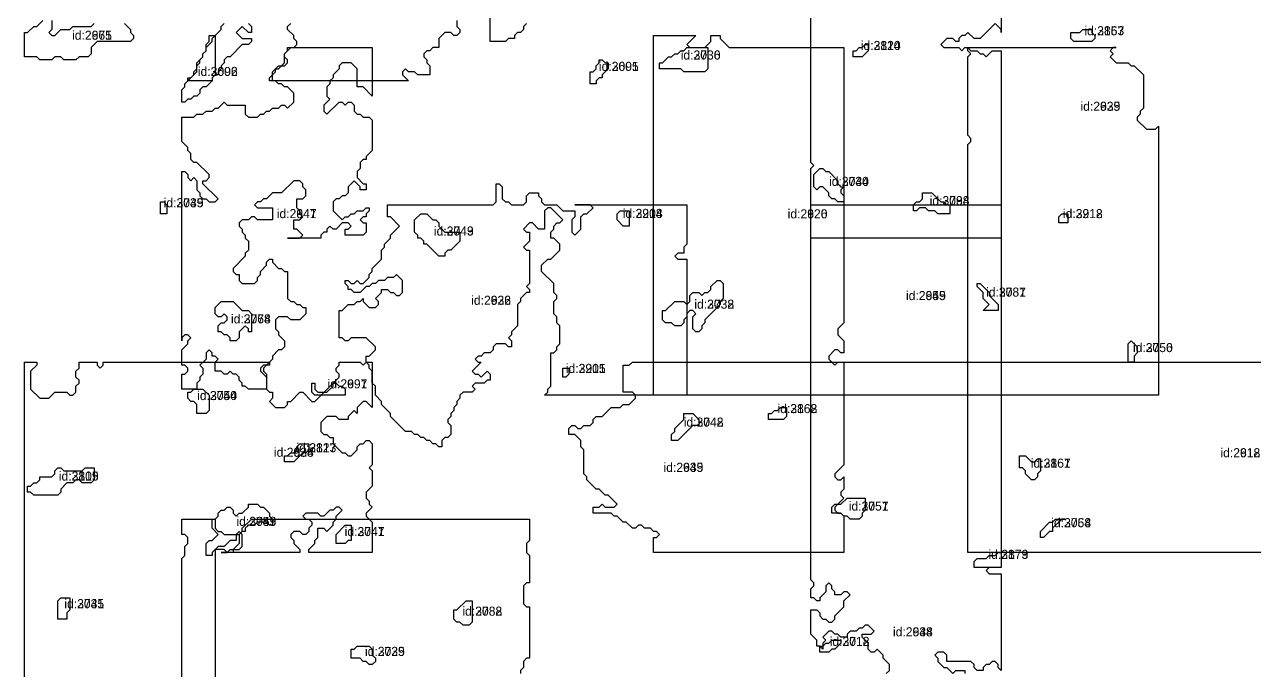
# Model space of a CAD drawing. Header units: metres. Extents: x 0 to 810, y 0 to 745.
# Drawn here: x 0 to 406.7, y 221 to 434.6 of the extents above; entities that cross this region are included whole.
import ezdxf

# ---------------------------------------------------------------- set-up
doc = ezdxf.new("R2010")
doc.units = ezdxf.units.M
doc.layers.add('forest', color=7, linetype='Continuous')
doc.layers.add('forestfragmentation', color=7, linetype='Continuous')

msp = doc.modelspace()

# ---------------------------------------------------------------- linework, layer by layer
at = {"layer": 'forest', "color": 183}
for points in [[(323, 531), (323, 432), (323, 433), (321, 435), (316, 430), (314, 430), (312, 432), (311, 431), (310, 431), (309, 430), (309, 429), (308, 429), (307, 430), (305, 430), (303, 428), (304, 427), (309, 427), (310, 426), (311, 427), (312, 427), (313, 426), (315, 426), (316, 425), (317, 425), (318, 424), (320, 426), (323, 426), (323, 364), (260, 364)], [(323, 531), (323, 432), (323, 433), (321, 435), (316, 430), (314, 430), (312, 432), (311, 431), (310, 431), (309, 430), (309, 429), (308, 429), (307, 430), (305, 430), (303, 428), (304, 427), (309, 427), (310, 426), (311, 427), (312, 427), (313, 426), (315, 426), (316, 425), (317, 425), (318, 424), (320, 426), (323, 426), (323, 364), (260, 364)], [(260, 364), (260, 387), (261, 388), (260, 389), (260, 510)], [(260, 364), (260, 387), (261, 388), (260, 389), (260, 510)], [(0, 208), (0, 323), (4, 323), (4, 322), (2, 320), (2, 314), (5, 311), (8, 311), (10, 313), (14, 313), (15, 312), (16, 312), (17, 313), (17, 315), (18, 316), (18, 317), (17, 318), (17, 320), (18, 321), (18, 323), (24, 323), (24, 322), (25, 321), (26, 322), (26, 323), (81, 323), (81, 322), (80, 322), (79, 321), (79, 320), (80, 319), (80, 314), (81, 313), (82, 313), (82, 311), (81, 310), (83, 308), (86, 308), (87, 309), (87, 310), (88, 310), (91, 313), (92, 313), (95, 310), (96, 310), (104, 318), (104, 319), (103, 320), (103, 321), (104, 322), (104, 323), (111, 323), (112, 322), (113, 323), (115, 323), (115, 308), (113, 310), (112, 310), (110, 308), (110, 306), (109, 307), (107, 305), (107, 304), (104, 304), (103, 305), (100, 305), (98, 303), (98, 300), (99, 299), (100, 299), (101, 298), (102, 298), (102, 296), (105, 293), (106, 293), (107, 292), (108, 292), (110, 294), (110, 295), (111, 296), (112, 296), (113, 297), (114, 297), (115, 296), (115, 289), (114, 288), (115, 287), (115, 282), (113, 280), (113, 278), (114, 277), (114, 276), (115, 275), (113, 273), (113, 272), (115, 270), (115, 260), (94, 260), (94, 261), (96, 263), (96, 264), (97, 265), (97, 268), (99, 268), (100, 267), (102, 269), (102, 270), (103, 271), (103, 272), (105, 274), (104, 275), (103, 275), (102, 274), (101, 274), (99, 272), (98, 272), (97, 273), (93, 273), (92, 272), (93, 271), (94, 271), (95, 270), (95, 269), (94, 268), (94, 267), (93, 266), (92, 266), (91, 267), (89, 267), (88, 266), (88, 265), (89, 264), (89, 263), (91, 261), (91, 260), (65, 260), (67, 260), (68, 261), (71, 261), (72, 262), (72, 266), (71, 267), (70, 266), (70, 264), (68, 264), (66, 262), (64, 262), (63, 261), (63, 208)], [(0, 208), (0, 323), (4, 323), (4, 322), (2, 320), (2, 314), (5, 311), (8, 311), (10, 313), (14, 313), (15, 312), (16, 312), (17, 313), (17, 315), (18, 316), (18, 317), (17, 318), (17, 320), (18, 321), (18, 323), (24, 323), (24, 322), (25, 321), (26, 322), (26, 323), (81, 323), (81, 322), (80, 322), (79, 321), (79, 320), (80, 319), (80, 314), (81, 313), (82, 313), (82, 311), (81, 310), (83, 308), (86, 308), (87, 309), (87, 310), (88, 310), (91, 313), (92, 313), (95, 310), (96, 310), (104, 318), (104, 319), (103, 320), (103, 321), (104, 322), (104, 323), (111, 323), (112, 322), (113, 323), (115, 323), (115, 308), (113, 310), (112, 310), (110, 308), (110, 306), (109, 307), (107, 305), (107, 304), (104, 304), (103, 305), (100, 305), (98, 303), (98, 300), (99, 299), (100, 299), (101, 298), (102, 298), (102, 296), (105, 293), (106, 293), (107, 292), (108, 292), (110, 294), (110, 295), (111, 296), (112, 296), (113, 297), (114, 297), (115, 296), (115, 289), (114, 288), (115, 287), (115, 282), (113, 280), (113, 278), (114, 277), (114, 276), (115, 275), (113, 273), (113, 272), (115, 270), (115, 260), (94, 260), (94, 261), (96, 263), (96, 264), (97, 265), (97, 268), (99, 268), (100, 267), (102, 269), (102, 270), (103, 271), (103, 272), (105, 274), (104, 275), (103, 275), (102, 274), (101, 274), (99, 272), (98, 272), (97, 273), (93, 273), (92, 272), (93, 271), (94, 271), (95, 270), (95, 269), (94, 268), (94, 267), (93, 266), (92, 266), (91, 267), (89, 267), (88, 266), (88, 265), (89, 264), (89, 263), (91, 261), (91, 260), (65, 260), (67, 260), (68, 261), (71, 261), (72, 262), (72, 266), (71, 267), (70, 266), (70, 264), (68, 264), (66, 262), (64, 262), (63, 261), (63, 208)]]:
    msp.add_lwpolyline(points, dxfattribs=at)
at = {"layer": 'forest', "color": 101}
for points in [[(5, 423), (4, 424), (0, 424), (0, 432), (1, 432), (3, 434), (4, 434), (6, 436)], [(5, 423), (4, 424), (0, 424), (0, 432), (1, 432), (3, 434), (4, 434), (6, 436)], [(9, 436), (9, 433), (8, 432), (9, 431), (10, 431), (12, 433), (15, 433), (16, 434), (22, 434), (23, 435)], [(9, 436), (9, 433), (8, 432), (9, 431), (10, 431), (12, 433), (15, 433), (16, 434), (22, 434), (23, 435)], [(33, 435), (35, 433), (35, 432), (36, 431), (36, 430), (35, 429), (24, 429), (22, 427), (22, 425), (21, 424), (18, 424), (17, 423), (13, 423), (12, 424), (10, 424), (9, 423), (5, 423)], [(33, 435), (35, 433), (35, 432), (36, 431), (36, 430), (35, 429), (24, 429), (22, 427), (22, 425), (21, 424), (18, 424), (17, 423), (13, 423), (12, 424), (10, 424), (9, 423), (5, 423)]]:
    msp.add_lwpolyline(points, dxfattribs=at)
at = {"layer": 'forest', "color": 158}
for points in [[(143, 436), (143, 434), (144, 433), (144, 432), (143, 431), (142, 431), (141, 432), (139, 432), (137, 430), (137, 427), (135, 427), (134, 426), (133, 426), (132, 425), (132, 424), (133, 423), (133, 422), (134, 421), (134, 418), (130, 418), (129, 419), (127, 419), (126, 420), (125, 419), (125, 418), (127, 416), (81, 416), (81, 417), (82, 418), (82, 419), (83, 420), (84, 420), (85, 421), (86, 421), (87, 422), (87, 423), (86, 424), (86, 425), (88, 427), (89, 427), (90, 428), (90, 429), (89, 430), (89, 431), (87, 433), (87, 434), (88, 435)], [(143, 436), (143, 434), (144, 433), (144, 432), (143, 431), (142, 431), (141, 432), (139, 432), (137, 430), (137, 427), (135, 427), (134, 426), (133, 426), (132, 425), (132, 424), (133, 423), (133, 422), (134, 421), (134, 418), (130, 418), (129, 419), (127, 419), (126, 420), (125, 419), (125, 418), (127, 416), (81, 416), (81, 417), (82, 418), (82, 419), (83, 420), (84, 420), (85, 421), (86, 421), (87, 422), (87, 423), (86, 424), (86, 425), (88, 427), (89, 427), (90, 428), (90, 429), (89, 430), (89, 431), (87, 433), (87, 434), (88, 435)], [(166, 435), (165, 434), (165, 433), (164, 432), (163, 432), (162, 431), (162, 430), (160, 430), (159, 429), (154, 429), (154, 437)], [(166, 435), (165, 434), (165, 433), (164, 432), (163, 432), (162, 431), (162, 430), (160, 430), (159, 429), (154, 429), (154, 437)], [(54, 416), (57, 419), (57, 421), (58, 422), (58, 423), (59, 424), (59, 425), (60, 426), (60, 427), (62, 429), (62, 430), (65, 433), (65, 434), (66, 435)], [(74, 435), (75, 434), (75, 432), (74, 432), (72, 434), (70, 432), (72, 430), (75, 430), (75, 429), (74, 428), (72, 428), (68, 424), (67, 424), (66, 423), (66, 422), (65, 421), (65, 420), (64, 419), (64, 418), (63, 418), (62, 417), (62, 416), (54, 416)], [(54, 416), (57, 419), (57, 421), (58, 422), (58, 423), (59, 424), (59, 425), (60, 426), (60, 427), (62, 429), (62, 430), (65, 433), (65, 434), (66, 435)], [(74, 435), (75, 434), (75, 432), (74, 432), (72, 434), (70, 432), (72, 430), (75, 430), (75, 429), (74, 428), (72, 428), (68, 424), (67, 424), (66, 423), (66, 422), (65, 421), (65, 420), (64, 419), (64, 418), (63, 418), (62, 417), (62, 416), (54, 416)]]:
    msp.add_lwpolyline(points, dxfattribs=at)
at = {"layer": 'forest', "color": 84}
for points in [[(52, 409), (52, 413), (53, 414), (53, 415), (54, 416), (54, 417), (55, 417), (56, 418), (56, 419), (57, 420), (57, 422), (59, 424), (59, 425), (60, 426), (60, 428), (61, 429), (61, 431), (63, 431), (63, 418), (62, 417), (62, 416), (60, 414), (59, 414), (58, 413), (58, 412), (57, 411), (56, 411), (55, 410), (54, 410), (53, 409), (52, 409)], [(52, 409), (52, 413), (53, 414), (53, 415), (54, 416), (54, 417), (55, 417), (56, 418), (56, 419), (57, 420), (57, 422), (59, 424), (59, 425), (60, 426), (60, 428), (61, 429), (61, 431), (63, 431), (63, 418), (62, 417), (62, 416), (60, 414), (59, 414), (58, 413), (58, 412), (57, 411), (56, 411), (55, 410), (54, 410), (53, 409), (52, 409)], [(96, 312), (95, 313), (95, 316), (96, 316), (96, 314), (97, 313), (100, 313), (102, 315), (102, 316), (103, 316), (104, 315), (105, 315), (106, 314), (106, 312), (96, 312)], [(96, 312), (95, 313), (95, 316), (96, 316), (96, 314), (97, 313), (100, 313), (102, 315), (102, 316), (103, 316), (104, 315), (105, 315), (106, 314), (106, 312), (96, 312)]]:
    msp.add_lwpolyline(points, dxfattribs=at)
at = {"layer": 'forest', "color": 160}
msp.add_lwpolyline([(208, 312), (208, 431), (222, 431), (219, 428), (220, 427), (225, 427), (227, 429), (227, 431), (230, 431), (230, 430), (233, 427), (271, 427), (271, 381), (270, 380), (270, 379), (271, 378), (271, 336), (269, 334), (269, 332), (271, 330), (271, 326), (270, 326), (269, 327), (268, 327), (266, 325), (266, 324), (268, 322), (269, 323), (271, 323), (271, 312), (208, 312)], dxfattribs=at)
msp.add_lwpolyline([(208, 312), (208, 431), (222, 431), (219, 428), (220, 427), (225, 427), (227, 429), (227, 431), (230, 431), (230, 430), (233, 427), (271, 427), (271, 381), (270, 380), (270, 379), (271, 378), (271, 336), (269, 334), (269, 332), (271, 330), (271, 326), (270, 326), (269, 327), (268, 327), (266, 325), (266, 324), (268, 322), (269, 323), (271, 323), (271, 312), (208, 312)], dxfattribs=at)
at = {"layer": 'forest', "color": 175}
msp.add_lwpolyline([(52, 314), (52, 319), (53, 319), (54, 320), (54, 321), (53, 322), (52, 322), (52, 327), (54, 329), (54, 330), (55, 331), (54, 332), (53, 332), (52, 331), (52, 330), (52, 386), (53, 386), (54, 385), (54, 384), (55, 383), (56, 384), (57, 383), (57, 380), (58, 379), (58, 378), (59, 377), (60, 377), (61, 376), (63, 376), (64, 377), (59, 382), (59, 383), (60, 383), (61, 384), (61, 385), (57, 389), (56, 389), (55, 390), (55, 392), (54, 393), (54, 394), (52, 396), (52, 404), (56, 404), (57, 405), (59, 405), (60, 406), (62, 406), (63, 407), (64, 407), (66, 409), (67, 408), (73, 408), (73, 405), (74, 404), (77, 404), (78, 405), (79, 405), (80, 406), (81, 406), (82, 407), (84, 407), (85, 408), (86, 408), (87, 407), (89, 409), (89, 412), (87, 414), (86, 414), (85, 415), (84, 415), (83, 416), (82, 416), (82, 418), (83, 419), (83, 420), (84, 421), (85, 421), (86, 422), (86, 425), (87, 426), (87, 427), (115, 427), (115, 411), (112, 414), (110, 414), (110, 420), (108, 422), (105, 422), (104, 421), (104, 420), (102, 418), (102, 417), (101, 416), (101, 415), (100, 414), (100, 411), (101, 410), (99, 408), (99, 406), (100, 405), (104, 409), (105, 409), (106, 408), (107, 409), (108, 409), (109, 408), (109, 406), (110, 405), (111, 405), (112, 404), (114, 404), (115, 403), (115, 393), (113, 391), (113, 390), (112, 390), (111, 389), (111, 387), (110, 386), (110, 384), (112, 382), (113, 382), (113, 380), (111, 380), (111, 381), (109, 383), (107, 381), (107, 379), (106, 378), (105, 378), (104, 377), (103, 377), (102, 376), (102, 373), (105, 370), (106, 371), (107, 371), (108, 372), (109, 372), (110, 373), (112, 373), (113, 374), (114, 374), (114, 373), (113, 372), (113, 371), (112, 371), (111, 370), (112, 369), (113, 369), (113, 366), (112, 365), (106, 365), (106, 367), (107, 367), (108, 368), (107, 369), (105, 369), (103, 367), (102, 367), (101, 368), (100, 367), (100, 366), (99, 366), (98, 365), (98, 364), (87, 364), (91, 364), (92, 365), (90, 367), (89, 367), (89, 370), (91, 370), (92, 371), (91, 372), (91, 373), (90, 374), (90, 377), (92, 377), (93, 378), (93, 380), (92, 381), (92, 382), (91, 383), (89, 383), (85, 379), (82, 379), (80, 377), (79, 377), (78, 376), (77, 376), (76, 375), (77, 374), (82, 374), (82, 370), (77, 370), (76, 371), (75, 371), (74, 370), (72, 370), (71, 369), (71, 368), (72, 367), (72, 366), (73, 365), (73, 364), (74, 363), (74, 360), (73, 359), (73, 358), (69, 354), (69, 353), (70, 352), (71, 352), (71, 350), (72, 349), (76, 349), (77, 350), (77, 351), (78, 352), (78, 353), (80, 355), (80, 356), (81, 357), (82, 357), (82, 356), (84, 354), (85, 354), (86, 353), (87, 353), (87, 344), (88, 343), (89, 343), (90, 342), (91, 342), (92, 341), (93, 341), (93, 339), (91, 337), (88, 337), (87, 338), (84, 338), (83, 337), (83, 334), (84, 333), (84, 332), (86, 330), (86, 328), (85, 327), (84, 327), (82, 325), (82, 324), (80, 322), (79, 322), (78, 321), (78, 320), (80, 318), (80, 314), (74, 314), (73, 315), (72, 315), (72, 316), (71, 317), (71, 318), (70, 319), (69, 319), (68, 320), (67, 319), (66, 319), (65, 320), (63, 320), (63, 323), (64, 324), (63, 325), (62, 325), (62, 326), (61, 327), (60, 326), (60, 324), (58, 322), (59, 321), (59, 319), (58, 318), (58, 317), (57, 316), (57, 314), (52, 314)], dxfattribs=at)
msp.add_lwpolyline([(52, 314), (52, 319), (53, 319), (54, 320), (54, 321), (53, 322), (52, 322), (52, 327), (54, 329), (54, 330), (55, 331), (54, 332), (53, 332), (52, 331), (52, 330), (52, 386), (53, 386), (54, 385), (54, 384), (55, 383), (56, 384), (57, 383), (57, 380), (58, 379), (58, 378), (59, 377), (60, 377), (61, 376), (63, 376), (64, 377), (59, 382), (59, 383), (60, 383), (61, 384), (61, 385), (57, 389), (56, 389), (55, 390), (55, 392), (54, 393), (54, 394), (52, 396), (52, 404), (56, 404), (57, 405), (59, 405), (60, 406), (62, 406), (63, 407), (64, 407), (66, 409), (67, 408), (73, 408), (73, 405), (74, 404), (77, 404), (78, 405), (79, 405), (80, 406), (81, 406), (82, 407), (84, 407), (85, 408), (86, 408), (87, 407), (89, 409), (89, 412), (87, 414), (86, 414), (85, 415), (84, 415), (83, 416), (82, 416), (82, 418), (83, 419), (83, 420), (84, 421), (85, 421), (86, 422), (86, 425), (87, 426), (87, 427), (115, 427), (115, 411), (112, 414), (110, 414), (110, 420), (108, 422), (105, 422), (104, 421), (104, 420), (102, 418), (102, 417), (101, 416), (101, 415), (100, 414), (100, 411), (101, 410), (99, 408), (99, 406), (100, 405), (104, 409), (105, 409), (106, 408), (107, 409), (108, 409), (109, 408), (109, 406), (110, 405), (111, 405), (112, 404), (114, 404), (115, 403), (115, 393), (113, 391), (113, 390), (112, 390), (111, 389), (111, 387), (110, 386), (110, 384), (112, 382), (113, 382), (113, 380), (111, 380), (111, 381), (109, 383), (107, 381), (107, 379), (106, 378), (105, 378), (104, 377), (103, 377), (102, 376), (102, 373), (105, 370), (106, 371), (107, 371), (108, 372), (109, 372), (110, 373), (112, 373), (113, 374), (114, 374), (114, 373), (113, 372), (113, 371), (112, 371), (111, 370), (112, 369), (113, 369), (113, 366), (112, 365), (106, 365), (106, 367), (107, 367), (108, 368), (107, 369), (105, 369), (103, 367), (102, 367), (101, 368), (100, 367), (100, 366), (99, 366), (98, 365), (98, 364), (87, 364), (91, 364), (92, 365), (90, 367), (89, 367), (89, 370), (91, 370), (92, 371), (91, 372), (91, 373), (90, 374), (90, 377), (92, 377), (93, 378), (93, 380), (92, 381), (92, 382), (91, 383), (89, 383), (85, 379), (82, 379), (80, 377), (79, 377), (78, 376), (77, 376), (76, 375), (77, 374), (82, 374), (82, 370), (77, 370), (76, 371), (75, 371), (74, 370), (72, 370), (71, 369), (71, 368), (72, 367), (72, 366), (73, 365), (73, 364), (74, 363), (74, 360), (73, 359), (73, 358), (69, 354), (69, 353), (70, 352), (71, 352), (71, 350), (72, 349), (76, 349), (77, 350), (77, 351), (78, 352), (78, 353), (80, 355), (80, 356), (81, 357), (82, 357), (82, 356), (84, 354), (85, 354), (86, 353), (87, 353), (87, 344), (88, 343), (89, 343), (90, 342), (91, 342), (92, 341), (93, 341), (93, 339), (91, 337), (88, 337), (87, 338), (84, 338), (83, 337), (83, 334), (84, 333), (84, 332), (86, 330), (86, 328), (85, 327), (84, 327), (82, 325), (82, 324), (80, 322), (79, 322), (78, 321), (78, 320), (80, 318), (80, 314), (74, 314), (73, 315), (72, 315), (72, 316), (71, 317), (71, 318), (70, 319), (69, 319), (68, 320), (67, 319), (66, 319), (65, 320), (63, 320), (63, 323), (64, 324), (63, 325), (62, 325), (62, 326), (61, 327), (60, 326), (60, 324), (58, 322), (59, 321), (59, 319), (58, 318), (58, 317), (57, 316), (57, 314), (52, 314)], dxfattribs=at)
at = {"layer": 'forest', "color": 182}
msp.add_lwpolyline([(312, 312), (312, 395), (313, 396), (313, 397), (312, 398), (312, 424), (313, 425), (312, 426), (312, 427), (361, 427), (360, 427), (359, 426), (360, 425), (359, 424), (361, 422), (365, 422), (366, 421), (367, 421), (370, 418), (370, 407), (369, 406), (369, 405), (368, 404), (368, 403), (371, 400), (374, 400), (375, 401), (375, 312), (312, 312)], dxfattribs=at)
msp.add_lwpolyline([(312, 312), (312, 395), (313, 396), (313, 397), (312, 398), (312, 424), (313, 425), (312, 426), (312, 427), (361, 427), (360, 427), (359, 426), (360, 425), (359, 424), (361, 422), (365, 422), (366, 421), (367, 421), (370, 418), (370, 407), (369, 406), (369, 405), (368, 404), (368, 403), (371, 400), (374, 400), (375, 401), (375, 312), (312, 312)], dxfattribs=at)
at = {"layer": 'forest', "color": 68}
msp.add_lwpolyline([(187, 415), (187, 419), (188, 419), (189, 420), (189, 421), (190, 422), (190, 423), (191, 423), (192, 422), (193, 422), (193, 420), (191, 418), (191, 417), (190, 417), (189, 416), (189, 415), (187, 415)], dxfattribs=at)
msp.add_lwpolyline([(187, 415), (187, 419), (188, 419), (189, 420), (189, 421), (190, 422), (190, 423), (191, 423), (192, 422), (193, 422), (193, 420), (191, 418), (191, 417), (190, 417), (189, 416), (189, 415), (187, 415)], dxfattribs=at)
at = {"layer": 'forest', "color": 135}
msp.add_lwpolyline([(137, 295), (136, 296), (135, 296), (134, 297), (133, 297), (132, 298), (131, 298), (130, 299), (129, 299), (128, 300), (126, 300), (121, 305), (121, 306), (118, 309), (118, 310), (116, 312), (116, 315), (115, 316), (115, 320), (114, 321), (114, 322), (113, 323), (113, 325), (114, 325), (116, 327), (116, 328), (113, 331), (108, 331), (107, 330), (106, 330), (105, 331), (104, 331), (104, 340), (105, 340), (107, 342), (109, 342), (110, 343), (111, 343), (112, 344), (112, 343), (114, 341), (116, 341), (117, 342), (117, 343), (116, 344), (118, 346), (118, 347), (120, 347), (121, 346), (122, 346), (123, 345), (124, 345), (125, 346), (125, 350), (123, 352), (122, 351), (120, 351), (119, 350), (117, 350), (116, 349), (115, 349), (114, 348), (113, 348), (111, 346), (109, 346), (108, 347), (107, 347), (107, 348), (106, 349), (106, 350), (107, 350), (108, 349), (109, 349), (110, 350), (111, 349), (112, 349), (114, 351), (114, 352), (115, 353), (115, 354), (118, 357), (118, 360), (119, 361), (119, 362), (121, 364), (121, 365), (124, 368), (121, 371), (120, 371), (120, 375), (155, 375), (156, 376), (156, 382), (157, 382), (158, 381), (158, 377), (159, 376), (160, 376), (161, 375), (165, 375), (166, 376), (166, 378), (167, 379), (170, 379), (170, 378), (171, 377), (171, 376), (172, 375), (176, 375), (178, 373), (182, 373), (182, 371), (181, 370), (181, 366), (182, 365), (184, 367), (184, 371), (185, 372), (186, 372), (188, 374), (187, 375), (182, 375), (219, 375), (219, 362), (218, 361), (218, 359), (216, 359), (215, 358), (216, 357), (219, 357), (219, 312), (172, 312), (173, 313), (173, 314), (174, 315), (174, 326), (175, 326), (176, 327), (176, 328), (177, 329), (177, 335), (176, 336), (176, 338), (175, 339), (175, 343), (176, 344), (176, 345), (175, 346), (175, 349), (171, 353), (171, 355), (173, 357), (174, 357), (177, 360), (177, 362), (175, 364), (174, 364), (174, 366), (175, 367), (175, 368), (176, 369), (177, 369), (178, 370), (174, 374), (173, 374), (172, 373), (172, 367), (170, 367), (168, 369), (167, 369), (165, 367), (166, 366), (167, 366), (167, 363), (165, 361), (166, 360), (167, 360), (167, 349), (166, 348), (167, 347), (167, 346), (166, 346), (164, 344), (164, 343), (163, 342), (163, 335), (161, 333), (161, 332), (160, 331), (161, 330), (161, 328), (160, 328), (159, 329), (156, 329), (155, 328), (155, 327), (154, 326), (152, 326), (151, 325), (150, 325), (149, 324), (150, 323), (151, 323), (148, 320), (149, 319), (150, 319), (151, 318), (153, 320), (154, 319), (154, 317), (153, 317), (152, 316), (149, 316), (148, 315), (149, 314), (148, 313), (145, 313), (144, 312), (144, 311), (143, 310), (143, 309), (142, 308), (142, 307), (141, 306), (141, 305), (140, 304), (140, 303), (141, 302), (141, 299), (140, 298), (139, 298), (138, 297), (138, 295), (137, 295)], dxfattribs=at)
msp.add_lwpolyline([(137, 295), (136, 296), (135, 296), (134, 297), (133, 297), (132, 298), (131, 298), (130, 299), (129, 299), (128, 300), (126, 300), (121, 305), (121, 306), (118, 309), (118, 310), (116, 312), (116, 315), (115, 316), (115, 320), (114, 321), (114, 322), (113, 323), (113, 325), (114, 325), (116, 327), (116, 328), (113, 331), (108, 331), (107, 330), (106, 330), (105, 331), (104, 331), (104, 340), (105, 340), (107, 342), (109, 342), (110, 343), (111, 343), (112, 344), (112, 343), (114, 341), (116, 341), (117, 342), (117, 343), (116, 344), (118, 346), (118, 347), (120, 347), (121, 346), (122, 346), (123, 345), (124, 345), (125, 346), (125, 350), (123, 352), (122, 351), (120, 351), (119, 350), (117, 350), (116, 349), (115, 349), (114, 348), (113, 348), (111, 346), (109, 346), (108, 347), (107, 347), (107, 348), (106, 349), (106, 350), (107, 350), (108, 349), (109, 349), (110, 350), (111, 349), (112, 349), (114, 351), (114, 352), (115, 353), (115, 354), (118, 357), (118, 360), (119, 361), (119, 362), (121, 364), (121, 365), (124, 368), (121, 371), (120, 371), (120, 375), (155, 375), (156, 376), (156, 382), (157, 382), (158, 381), (158, 377), (159, 376), (160, 376), (161, 375), (165, 375), (166, 376), (166, 378), (167, 379), (170, 379), (170, 378), (171, 377), (171, 376), (172, 375), (176, 375), (178, 373), (182, 373), (182, 371), (181, 370), (181, 366), (182, 365), (184, 367), (184, 371), (185, 372), (186, 372), (188, 374), (187, 375), (182, 375), (219, 375), (219, 362), (218, 361), (218, 359), (216, 359), (215, 358), (216, 357), (219, 357), (219, 312), (172, 312), (173, 313), (173, 314), (174, 315), (174, 326), (175, 326), (176, 327), (176, 328), (177, 329), (177, 335), (176, 336), (176, 338), (175, 339), (175, 343), (176, 344), (176, 345), (175, 346), (175, 349), (171, 353), (171, 355), (173, 357), (174, 357), (177, 360), (177, 362), (175, 364), (174, 364), (174, 366), (175, 367), (175, 368), (176, 369), (177, 369), (178, 370), (174, 374), (173, 374), (172, 373), (172, 367), (170, 367), (168, 369), (167, 369), (165, 367), (166, 366), (167, 366), (167, 363), (165, 361), (166, 360), (167, 360), (167, 349), (166, 348), (167, 347), (167, 346), (166, 346), (164, 344), (164, 343), (163, 342), (163, 335), (161, 333), (161, 332), (160, 331), (161, 330), (161, 328), (160, 328), (159, 329), (156, 329), (155, 328), (155, 327), (154, 326), (152, 326), (151, 325), (150, 325), (149, 324), (150, 323), (151, 323), (148, 320), (149, 319), (150, 319), (151, 318), (153, 320), (154, 319), (154, 317), (153, 317), (152, 316), (149, 316), (148, 315), (149, 314), (148, 313), (145, 313), (144, 312), (144, 311), (143, 310), (143, 309), (142, 308), (142, 307), (141, 306), (141, 305), (140, 304), (140, 303), (141, 302), (141, 299), (140, 298), (139, 298), (138, 297), (138, 295), (137, 295)], dxfattribs=at)
at = {"layer": 'forest', "color": 174}
msp.add_lwpolyline([(260, 312), (260, 375), (323, 375), (323, 312), (260, 312)], dxfattribs=at)
msp.add_lwpolyline([(260, 312), (260, 375), (323, 375), (323, 312), (260, 312)], dxfattribs=at)
at = {"layer": 'forest', "color": 125}
msp.add_lwpolyline([(208, 260), (208, 265), (209, 265), (210, 266), (209, 267), (208, 267), (207, 268), (205, 268), (204, 269), (203, 269), (202, 268), (201, 268), (199, 270), (198, 270), (196, 272), (195, 272), (194, 273), (188, 273), (188, 275), (190, 275), (191, 276), (192, 275), (195, 275), (196, 276), (193, 279), (192, 279), (190, 281), (189, 281), (186, 284), (186, 285), (185, 286), (185, 294), (184, 295), (184, 297), (182, 299), (180, 299), (180, 301), (181, 302), (182, 302), (183, 301), (184, 301), (185, 302), (187, 302), (188, 303), (188, 304), (189, 305), (191, 305), (194, 308), (197, 308), (198, 309), (200, 309), (202, 311), (202, 312), (201, 313), (198, 313), (198, 322), (200, 322), (201, 323), (271, 323), (271, 289), (268, 286), (268, 285), (269, 284), (270, 284), (271, 285), (271, 281), (270, 280), (270, 279), (271, 278), (268, 275), (268, 274), (269, 273), (270, 273), (271, 272), (271, 260), (208, 260)], dxfattribs=at)
msp.add_lwpolyline([(208, 260), (208, 265), (209, 265), (210, 266), (209, 267), (208, 267), (207, 268), (205, 268), (204, 269), (203, 269), (202, 268), (201, 268), (199, 270), (198, 270), (196, 272), (195, 272), (194, 273), (188, 273), (188, 275), (190, 275), (191, 276), (192, 275), (195, 275), (196, 276), (193, 279), (192, 279), (190, 281), (189, 281), (186, 284), (186, 285), (185, 286), (185, 294), (184, 295), (184, 297), (182, 299), (180, 299), (180, 301), (181, 302), (182, 302), (183, 301), (184, 301), (185, 302), (187, 302), (188, 303), (188, 304), (189, 305), (191, 305), (194, 308), (197, 308), (198, 309), (200, 309), (202, 311), (202, 312), (201, 313), (198, 313), (198, 322), (200, 322), (201, 323), (271, 323), (271, 289), (268, 286), (268, 285), (269, 284), (270, 284), (271, 285), (271, 281), (270, 280), (270, 279), (271, 278), (268, 275), (268, 274), (269, 273), (270, 273), (271, 272), (271, 260), (208, 260)], dxfattribs=at)
at = {"layer": 'forest', "color": 177}
msp.add_lwpolyline([(285, 220), (286, 221), (286, 223), (284, 225), (284, 226), (282, 228), (281, 227), (280, 227), (279, 228), (279, 230), (277, 232), (277, 233), (280, 233), (281, 234), (279, 236), (278, 236), (277, 235), (276, 235), (275, 234), (273, 234), (272, 233), (272, 232), (270, 232), (269, 233), (268, 233), (267, 234), (266, 234), (264, 232), (265, 231), (264, 230), (264, 228), (263, 229), (262, 229), (262, 231), (260, 233), (260, 241), (262, 241), (263, 240), (263, 239), (264, 238), (265, 238), (266, 237), (267, 237), (268, 238), (268, 239), (271, 242), (271, 244), (273, 246), (272, 247), (271, 247), (270, 246), (268, 246), (268, 247), (267, 248), (267, 249), (266, 250), (265, 249), (265, 247), (263, 245), (263, 244), (262, 244), (261, 245), (260, 245), (260, 248), (261, 249), (261, 250), (260, 251), (260, 323), (323, 323), (323, 255), (319, 255), (318, 254), (319, 253), (323, 253), (323, 221), (322, 222), (322, 223), (321, 224), (320, 224), (319, 223), (318, 223), (317, 222), (317, 221), (315, 221), (314, 222), (314, 223), (313, 224), (305, 224), (305, 226), (304, 227), (302, 227), (301, 226), (302, 225), (302, 224), (304, 222), (305, 222), (307, 220), (308, 221), (311, 221), (311, 220)], dxfattribs=at)
msp.add_lwpolyline([(285, 220), (286, 221), (286, 223), (284, 225), (284, 226), (282, 228), (281, 227), (280, 227), (279, 228), (279, 230), (277, 232), (277, 233), (280, 233), (281, 234), (279, 236), (278, 236), (277, 235), (276, 235), (275, 234), (273, 234), (272, 233), (272, 232), (270, 232), (269, 233), (268, 233), (267, 234), (266, 234), (264, 232), (265, 231), (264, 230), (264, 228), (263, 229), (262, 229), (262, 231), (260, 233), (260, 241), (262, 241), (263, 240), (263, 239), (264, 238), (265, 238), (266, 237), (267, 237), (268, 238), (268, 239), (271, 242), (271, 244), (273, 246), (272, 247), (271, 247), (270, 246), (268, 246), (268, 247), (267, 248), (267, 249), (266, 250), (265, 249), (265, 247), (263, 245), (263, 244), (262, 244), (261, 245), (260, 245), (260, 248), (261, 249), (261, 250), (260, 251), (260, 323), (323, 323), (323, 255), (319, 255), (318, 254), (319, 253), (323, 253), (323, 221), (322, 222), (322, 223), (321, 224), (320, 224), (319, 223), (318, 223), (317, 222), (317, 221), (315, 221), (314, 222), (314, 223), (313, 224), (305, 224), (305, 226), (304, 227), (302, 227), (301, 226), (302, 225), (302, 224), (304, 222), (305, 222), (307, 220), (308, 221), (311, 221), (311, 220)], dxfattribs=at)
at = {"layer": 'forest', "color": 189}
msp.add_lwpolyline([(312, 260), (312, 323), (479, 323), (479, 260), (312, 260)], dxfattribs=at)
msp.add_lwpolyline([(312, 260), (312, 323), (479, 323), (479, 260), (312, 260)], dxfattribs=at)
at = {"layer": 'forest', "color": 187}
msp.add_lwpolyline([(52, 208), (52, 258), (53, 259), (53, 262), (54, 263), (54, 265), (53, 266), (52, 266), (52, 271), (63, 271), (63, 268), (64, 267), (65, 267), (66, 266), (71, 266), (72, 267), (72, 268), (75, 271), (167, 271), (167, 264), (166, 263), (166, 260), (167, 259), (167, 250), (166, 250), (165, 249), (165, 243), (166, 242), (167, 242), (167, 225), (166, 225), (165, 224), (165, 222), (164, 221), (164, 220)], dxfattribs=at)
msp.add_lwpolyline([(52, 208), (52, 258), (53, 259), (53, 262), (54, 263), (54, 265), (53, 266), (52, 266), (52, 271), (63, 271), (63, 268), (64, 267), (65, 267), (66, 266), (71, 266), (72, 267), (72, 268), (75, 271), (167, 271), (167, 264), (166, 263), (166, 260), (167, 259), (167, 250), (166, 250), (165, 249), (165, 243), (166, 242), (167, 242), (167, 225), (166, 225), (165, 224), (165, 222), (164, 221), (164, 220)], dxfattribs=at)
at = {"layer": 'forest', "color": 64}
msp.add_lwpolyline([(263, 227), (263, 229), (264, 229), (265, 230), (266, 230), (267, 231), (270, 231), (270, 230), (268, 228), (267, 228), (266, 227), (263, 227)], dxfattribs=at)
msp.add_lwpolyline([(263, 227), (263, 229), (264, 229), (265, 230), (266, 230), (267, 231), (270, 231), (270, 230), (268, 228), (267, 228), (266, 227), (263, 227)], dxfattribs=at)
at = {"layer": 'forestfragmentation', "color": 55}
msp.add_lwpolyline([(347, 429), (346, 430), (346, 432), (349, 432), (350, 433), (353, 433), (353, 432), (354, 431), (354, 430), (353, 429), (347, 429)], dxfattribs=at)
msp.add_lwpolyline([(347, 429), (346, 430), (346, 432), (349, 432), (350, 433), (353, 433), (353, 432), (354, 431), (354, 430), (353, 429), (347, 429)], dxfattribs=at)
at = {"layer": 'forestfragmentation', "color": 51}
msp.add_lwpolyline([(274, 424), (274, 426), (275, 426), (276, 427), (277, 427), (278, 428), (279, 428), (279, 426), (277, 424), (274, 424)], dxfattribs=at)
msp.add_lwpolyline([(274, 424), (274, 426), (275, 426), (276, 427), (277, 427), (278, 428), (279, 428), (279, 426), (277, 424), (274, 424)], dxfattribs=at)
at = {"layer": 'forestfragmentation', "color": 64}
for points in [[(218, 419), (217, 420), (210, 420), (210, 422), (211, 422), (213, 424), (214, 424), (215, 425), (216, 425), (217, 426), (218, 426), (219, 427), (226, 427), (226, 420), (225, 419), (218, 419)], [(218, 419), (217, 420), (210, 420), (210, 422), (211, 422), (213, 424), (214, 424), (215, 425), (216, 425), (217, 426), (218, 426), (219, 427), (226, 427), (226, 420), (225, 419), (218, 419)], [(57, 306), (57, 309), (56, 310), (55, 310), (54, 311), (54, 313), (55, 313), (56, 314), (59, 314), (61, 312), (61, 307), (60, 306), (57, 306)], [(57, 306), (57, 309), (56, 310), (55, 310), (54, 311), (54, 313), (55, 313), (56, 314), (59, 314), (61, 312), (61, 307), (60, 306), (57, 306)]]:
    msp.add_lwpolyline(points, dxfattribs=at)
at = {"layer": 'forestfragmentation', "color": 72}
msp.add_lwpolyline([(269, 376), (268, 377), (267, 377), (266, 378), (266, 379), (264, 381), (263, 381), (262, 380), (261, 381), (261, 385), (263, 387), (264, 387), (265, 386), (266, 386), (269, 383), (269, 382), (270, 381), (271, 381), (271, 376), (269, 376)], dxfattribs=at)
msp.add_lwpolyline([(269, 376), (268, 377), (267, 377), (266, 378), (266, 379), (264, 381), (263, 381), (262, 380), (261, 381), (261, 385), (263, 387), (264, 387), (265, 386), (266, 386), (269, 383), (269, 382), (270, 381), (271, 381), (271, 376), (269, 376)], dxfattribs=at)
at = {"layer": 'forestfragmentation', "color": 76}
msp.add_lwpolyline([(302, 372), (301, 373), (299, 373), (298, 374), (296, 374), (295, 373), (294, 373), (294, 375), (295, 376), (296, 376), (297, 377), (297, 379), (300, 379), (303, 376), (304, 376), (305, 375), (306, 375), (306, 372), (302, 372)], dxfattribs=at)
msp.add_lwpolyline([(302, 372), (301, 373), (299, 373), (298, 374), (296, 374), (295, 373), (294, 373), (294, 375), (295, 376), (296, 376), (297, 377), (297, 379), (300, 379), (303, 376), (304, 376), (305, 375), (306, 375), (306, 372), (302, 372)], dxfattribs=at)
at = {"layer": 'forestfragmentation', "color": 57}
msp.add_lwpolyline([(45, 372), (45, 376), (46, 376), (47, 375), (47, 372), (45, 372)], dxfattribs=at)
msp.add_lwpolyline([(45, 372), (45, 376), (46, 376), (47, 375), (47, 372), (45, 372)], dxfattribs=at)
at = {"layer": 'forestfragmentation', "color": 87}
msp.add_lwpolyline([(137, 358), (133, 362), (132, 362), (132, 363), (131, 364), (130, 364), (130, 365), (129, 366), (129, 370), (131, 372), (133, 372), (135, 370), (136, 370), (137, 369), (137, 368), (139, 366), (144, 366), (144, 363), (141, 360), (140, 360), (139, 359), (139, 358), (137, 358)], dxfattribs=at)
msp.add_lwpolyline([(137, 358), (133, 362), (132, 362), (132, 363), (131, 364), (130, 364), (130, 365), (129, 366), (129, 370), (131, 372), (133, 372), (135, 370), (136, 370), (137, 369), (137, 368), (139, 366), (144, 366), (144, 363), (141, 360), (140, 360), (139, 359), (139, 358), (137, 358)], dxfattribs=at)
at = {"layer": 'forestfragmentation', "color": 46}
msp.add_lwpolyline([(198, 368), (196, 370), (196, 372), (197, 373), (200, 373), (200, 368), (198, 368)], dxfattribs=at)
msp.add_lwpolyline([(198, 368), (196, 370), (196, 372), (197, 373), (200, 373), (200, 368), (198, 368)], dxfattribs=at)
at = {"layer": 'forestfragmentation', "color": 42}
msp.add_lwpolyline([(342, 369), (342, 371), (343, 372), (345, 372), (345, 369), (342, 369)], dxfattribs=at)
msp.add_lwpolyline([(342, 369), (342, 371), (343, 372), (345, 372), (345, 369), (342, 369)], dxfattribs=at)
at = {"layer": 'forestfragmentation', "color": 106}
msp.add_lwpolyline([(222, 333), (221, 334), (221, 338), (222, 339), (221, 340), (220, 340), (219, 339), (219, 338), (218, 337), (218, 336), (217, 335), (215, 335), (214, 336), (212, 336), (211, 337), (211, 340), (212, 340), (215, 343), (218, 343), (219, 342), (220, 343), (220, 345), (221, 346), (223, 346), (224, 345), (225, 346), (226, 346), (227, 347), (227, 348), (229, 350), (230, 350), (231, 349), (231, 344), (230, 343), (230, 342), (225, 337), (225, 336), (224, 335), (224, 334), (223, 333), (222, 333)], dxfattribs=at)
msp.add_lwpolyline([(222, 333), (221, 334), (221, 338), (222, 339), (221, 340), (220, 340), (219, 339), (219, 338), (218, 337), (218, 336), (217, 335), (215, 335), (214, 336), (212, 336), (211, 337), (211, 340), (212, 340), (215, 343), (218, 343), (219, 342), (220, 343), (220, 345), (221, 346), (223, 346), (224, 345), (225, 346), (226, 346), (227, 347), (227, 348), (229, 350), (230, 350), (231, 349), (231, 344), (230, 343), (230, 342), (225, 337), (225, 336), (224, 335), (224, 334), (223, 333), (222, 333)], dxfattribs=at)
at = {"layer": 'forestfragmentation', "color": 54}
for points in [[(317, 340), (319, 342), (317, 344), (317, 346), (315, 348), (315, 349), (316, 349), (319, 346), (319, 345), (322, 342), (322, 340), (317, 340)], [(317, 340), (319, 342), (317, 344), (317, 346), (315, 348), (315, 349), (316, 349), (319, 346), (319, 345), (322, 342), (322, 340), (317, 340)], [(333, 284), (331, 286), (331, 287), (330, 288), (329, 288), (329, 292), (331, 292), (333, 290), (334, 290), (335, 291), (336, 291), (336, 287), (335, 286), (335, 285), (334, 284), (333, 284)], [(333, 284), (331, 286), (331, 287), (330, 288), (329, 288), (329, 292), (331, 292), (333, 290), (334, 290), (335, 291), (336, 291), (336, 287), (335, 286), (335, 285), (334, 284), (333, 284)]]:
    msp.add_lwpolyline(points, dxfattribs=at)
at = {"layer": 'forestfragmentation', "color": 109}
msp.add_lwpolyline([(68, 330), (68, 331), (67, 332), (66, 332), (65, 333), (64, 333), (64, 335), (65, 336), (66, 336), (67, 337), (67, 338), (66, 339), (65, 338), (64, 338), (63, 339), (63, 341), (65, 343), (69, 343), (72, 340), (74, 340), (75, 339), (75, 333), (74, 333), (74, 334), (73, 335), (71, 333), (71, 331), (70, 330), (68, 330)], dxfattribs=at)
msp.add_lwpolyline([(68, 330), (68, 331), (67, 332), (66, 332), (65, 333), (64, 333), (64, 335), (65, 336), (66, 336), (67, 337), (67, 338), (66, 339), (65, 338), (64, 338), (63, 339), (63, 341), (65, 343), (69, 343), (72, 340), (74, 340), (75, 339), (75, 333), (74, 333), (74, 334), (73, 335), (71, 333), (71, 331), (70, 330), (68, 330)], dxfattribs=at)
at = {"layer": 'forestfragmentation', "color": 56}
msp.add_lwpolyline([(365, 323), (365, 329), (366, 330), (368, 328), (368, 326), (367, 325), (367, 323), (365, 323)], dxfattribs=at)
msp.add_lwpolyline([(365, 323), (365, 329), (366, 330), (368, 328), (368, 326), (367, 325), (367, 323), (365, 323)], dxfattribs=at)
at = {"layer": 'forestfragmentation', "color": 48}
msp.add_lwpolyline([(178, 318), (178, 321), (180, 321), (180, 319), (179, 318), (178, 318)], dxfattribs=at)
msp.add_lwpolyline([(178, 318), (178, 321), (180, 321), (180, 319), (179, 318), (178, 318)], dxfattribs=at)
at = {"layer": 'forestfragmentation', "color": 120}
msp.add_lwpolyline([(214, 297), (214, 299), (215, 300), (215, 301), (218, 304), (218, 306), (221, 306), (223, 304), (223, 302), (221, 302), (216, 297), (214, 297)], dxfattribs=at)
msp.add_lwpolyline([(214, 297), (214, 299), (215, 300), (215, 301), (218, 304), (218, 306), (221, 306), (223, 304), (223, 302), (221, 302), (216, 297), (214, 297)], dxfattribs=at)
at = {"layer": 'forestfragmentation', "color": 66}
for points in [[(246, 304), (246, 306), (247, 306), (248, 307), (249, 307), (250, 308), (252, 308), (252, 305), (251, 304), (246, 304)], [(246, 304), (246, 306), (247, 306), (248, 307), (249, 307), (250, 308), (252, 308), (252, 305), (251, 304), (246, 304)], [(103, 263), (103, 266), (106, 269), (108, 269), (108, 264), (107, 264), (106, 263), (103, 263)], [(103, 263), (103, 266), (106, 269), (108, 269), (108, 264), (107, 264), (106, 263), (103, 263)]]:
    msp.add_lwpolyline(points, dxfattribs=at)
at = {"layer": 'forestfragmentation', "color": 88}
msp.add_lwpolyline([(86, 290), (86, 292), (87, 292), (88, 293), (89, 293), (90, 294), (90, 295), (91, 296), (94, 296), (94, 294), (93, 293), (92, 293), (89, 290), (86, 290)], dxfattribs=at)
msp.add_lwpolyline([(86, 290), (86, 292), (87, 292), (88, 293), (89, 293), (90, 294), (90, 295), (91, 296), (94, 296), (94, 294), (93, 293), (92, 293), (89, 290), (86, 290)], dxfattribs=at)
at = {"layer": 'forestfragmentation', "color": 92}
msp.add_lwpolyline([(3, 279), (2, 280), (1, 280), (1, 282), (2, 282), (3, 283), (4, 283), (5, 284), (5, 285), (9, 285), (10, 286), (10, 287), (11, 288), (12, 288), (13, 287), (19, 287), (20, 288), (23, 288), (23, 284), (22, 283), (19, 283), (18, 284), (17, 284), (16, 283), (14, 283), (12, 281), (12, 280), (11, 279), (3, 279)], dxfattribs=at)
msp.add_lwpolyline([(3, 279), (2, 280), (1, 280), (1, 282), (2, 282), (3, 283), (4, 283), (5, 284), (5, 285), (9, 285), (10, 286), (10, 287), (11, 288), (12, 288), (13, 287), (19, 287), (20, 288), (23, 288), (23, 284), (22, 283), (19, 283), (18, 284), (17, 284), (16, 283), (14, 283), (12, 281), (12, 280), (11, 279), (3, 279)], dxfattribs=at)
at = {"layer": 'forestfragmentation', "color": 119}
msp.add_lwpolyline([(273, 271), (272, 272), (271, 272), (270, 273), (267, 273), (267, 275), (268, 276), (270, 276), (272, 278), (278, 278), (278, 274), (277, 273), (277, 272), (276, 271), (273, 271)], dxfattribs=at)
msp.add_lwpolyline([(273, 271), (272, 272), (271, 272), (270, 273), (267, 273), (267, 275), (268, 276), (270, 276), (272, 278), (278, 278), (278, 274), (277, 273), (277, 272), (276, 271), (273, 271)], dxfattribs=at)
at = {"layer": 'forestfragmentation', "color": 67}
for points in [[(60, 259), (60, 263), (61, 264), (62, 264), (64, 266), (62, 268), (62, 271), (63, 271), (64, 272), (64, 273), (65, 274), (66, 274), (67, 275), (68, 275), (69, 274), (69, 273), (70, 272), (71, 273), (72, 273), (74, 275), (74, 276), (77, 276), (78, 275), (79, 275), (81, 273), (81, 272), (82, 271), (82, 269), (81, 269), (80, 270), (77, 270), (76, 269), (74, 269), (73, 268), (73, 267), (72, 267), (71, 266), (71, 263), (69, 261), (69, 260), (67, 260), (66, 261), (63, 261), (62, 260), (62, 259), (60, 259)], [(60, 259), (60, 263), (61, 264), (62, 264), (64, 266), (62, 268), (62, 271), (63, 271), (64, 272), (64, 273), (65, 274), (66, 274), (67, 275), (68, 275), (69, 274), (69, 273), (70, 272), (71, 273), (72, 273), (74, 275), (74, 276), (77, 276), (78, 275), (79, 275), (81, 273), (81, 272), (82, 271), (82, 269), (81, 269), (80, 270), (77, 270), (76, 269), (74, 269), (73, 268), (73, 267), (72, 267), (71, 266), (71, 263), (69, 261), (69, 260), (67, 260), (66, 261), (63, 261), (62, 260), (62, 259), (60, 259)], [(11, 238), (11, 244), (12, 245), (15, 245), (15, 241), (14, 240), (14, 238), (11, 238)], [(11, 238), (11, 244), (12, 245), (15, 245), (15, 241), (14, 240), (14, 238), (11, 238)]]:
    msp.add_lwpolyline(points, dxfattribs=at)
at = {"layer": 'forestfragmentation', "color": 80}
msp.add_lwpolyline([(336, 265), (336, 267), (339, 270), (340, 270), (341, 271), (344, 271), (343, 271), (340, 268), (340, 267), (339, 267), (337, 265), (336, 265)], dxfattribs=at)
msp.add_lwpolyline([(336, 265), (336, 267), (339, 270), (340, 270), (341, 271), (344, 271), (343, 271), (340, 268), (340, 267), (339, 267), (337, 265), (336, 265)], dxfattribs=at)
at = {"layer": 'forestfragmentation', "color": 60}
msp.add_lwpolyline([(314, 255), (314, 257), (315, 258), (318, 258), (319, 259), (321, 259), (322, 260), (323, 260), (323, 255), (314, 255)], dxfattribs=at)
msp.add_lwpolyline([(314, 255), (314, 257), (315, 258), (318, 258), (319, 259), (321, 259), (322, 260), (323, 260), (323, 255), (314, 255)], dxfattribs=at)
at = {"layer": 'forestfragmentation', "color": 62}
msp.add_lwpolyline([(145, 236), (144, 237), (143, 237), (142, 238), (142, 241), (143, 241), (146, 244), (148, 244), (148, 237), (147, 236), (145, 236)], dxfattribs=at)
msp.add_lwpolyline([(145, 236), (144, 237), (143, 237), (142, 238), (142, 241), (143, 241), (146, 244), (148, 244), (148, 237), (147, 236), (145, 236)], dxfattribs=at)
at = {"layer": 'forestfragmentation', "color": 77}
msp.add_lwpolyline([(114, 223), (113, 224), (112, 224), (111, 225), (108, 225), (108, 228), (109, 228), (110, 229), (114, 229), (115, 228), (115, 226), (116, 225), (116, 224), (115, 223), (114, 223)], dxfattribs=at)
msp.add_lwpolyline([(114, 223), (113, 224), (112, 224), (111, 225), (108, 225), (108, 228), (109, 228), (110, 229), (114, 229), (115, 228), (115, 226), (116, 225), (116, 224), (115, 223), (114, 223)], dxfattribs=at)

# ---------------------------------------------------------------- texts
at = {"layer": 'forest', "color": 101}
for s in ['id:2665', 'id:2971']:
    msp.add_text(s, height=3, dxfattribs=at).set_placement((15.71, 429.62))
at = {"layer": 'forest', "color": 84}
for s, p in [('id:2696', (57.3, 417.63)), ('id:3002', (57.3, 417.63)), ('id:2691', (100.21, 314.29)), ('id:2997', (100.21, 314.29))]:
    msp.add_text(s, height=3, dxfattribs=at).set_placement(p)
at = {"layer": 'forest', "color": 68}
for s in ['id:2695', 'id:3001']:
    msp.add_text(s, height=3, dxfattribs=at).set_placement((189.94, 419.31))
at = {"layer": 'forest', "color": 182}
for s in ['id:2629', 'id:2935']:
    msp.add_text(s, height=3, dxfattribs=at).set_placement((349.21, 406.11))
at = {"layer": 'forest', "color": 175}
for s in ['id:2641', 'id:2947']:
    msp.add_text(s, height=3, dxfattribs=at).set_placement((83.4, 370.6))
at = {"layer": 'forest', "color": 160}
for s in ['id:2620', 'id:2926']:
    msp.add_text(s, height=3, dxfattribs=at).set_placement((252.37, 370.53))
at = {"layer": 'forest', "color": 174}
for s in ['id:2649', 'id:2955']:
    msp.add_text(s, height=3, dxfattribs=at).set_placement((291.5, 343.5))
at = {"layer": 'forest', "color": 135}
for s in ['id:2626', 'id:2932']:
    msp.add_text(s, height=3, dxfattribs=at).set_placement((147.7, 341.94))
at = {"layer": 'forest', "color": 183}
for s in ['id:2628', 'id:2934']:
    msp.add_text(s, height=3, dxfattribs=at).set_placement((82.46, 291.67))
at = {"layer": 'forest', "color": 189}
for s in ['id:2612', 'id:2918']:
    msp.add_text(s, height=3, dxfattribs=at).set_placement((395.5, 291.5))
at = {"layer": 'forest', "color": 125}
for s in ['id:2639', 'id:2945']:
    msp.add_text(s, height=3, dxfattribs=at).set_placement((211.31, 286.67))
at = {"layer": 'forest', "color": 64}
for s in ['id:2712', 'id:3018']:
    msp.add_text(s, height=3, dxfattribs=at).set_placement((266.27, 229.09))
at = {"layer": 'forest', "color": 177}
for s in ['id:2638', 'id:2944']:
    msp.add_text(s, height=3, dxfattribs=at).set_placement((287.2, 232.26))
at = {"layer": 'forestfragmentation', "color": 55}
for s in ['id:2857', 'id:3163']:
    msp.add_text(s, height=3, dxfattribs=at).set_placement((350.5, 431.1))
at = {"layer": 'forestfragmentation', "color": 51}
for s in ['id:2814', 'id:3120']:
    msp.add_text(s, height=3, dxfattribs=at).set_placement((276.56, 426.22))
at = {"layer": 'forestfragmentation', "color": 64}
for s, p in [('id:2730', (217, 423.07)), ('id:3036', (217, 423.07)), ('id:2744', (57.08, 310.42)), ('id:3050', (57.08, 310.42))]:
    msp.add_text(s, height=3, dxfattribs=at).set_placement(p)
at = {"layer": 'forestfragmentation', "color": 72}
for s in ['id:2734', 'id:3040']:
    msp.add_text(s, height=3, dxfattribs=at).set_placement((266.05, 381.26))
at = {"layer": 'forestfragmentation', "color": 57}
for s in ['id:2739', 'id:3045']:
    msp.add_text(s, height=3, dxfattribs=at).set_placement((46, 374.2))
at = {"layer": 'forestfragmentation', "color": 76}
for s in ['id:2788', 'id:3094']:
    msp.add_text(s, height=3, dxfattribs=at).set_placement((299.33, 374.89))
at = {"layer": 'forestfragmentation', "color": 46}
for s in ['id:2908', 'id:3214']:
    msp.add_text(s, height=3, dxfattribs=at).set_placement((197.83, 370.67))
at = {"layer": 'forestfragmentation', "color": 42}
for s in ['id:2912', 'id:3218']:
    msp.add_text(s, height=3, dxfattribs=at).set_placement((343.4, 370.6))
at = {"layer": 'forestfragmentation', "color": 87}
for s in ['id:2743', 'id:3049']:
    msp.add_text(s, height=3, dxfattribs=at).set_placement((135.36, 364.86))
at = {"layer": 'forestfragmentation', "color": 54}
for s, p in [('id:2781', (318, 344.64)), ('id:3087', (318, 344.64)), ('id:2861', (332.8, 288.07)), ('id:3167', (332.8, 288.07))]:
    msp.add_text(s, height=3, dxfattribs=at).set_placement(p)
at = {"layer": 'forestfragmentation', "color": 106}
for s in ['id:2732', 'id:3038']:
    msp.add_text(s, height=3, dxfattribs=at).set_placement((221.5, 340.65))
at = {"layer": 'forestfragmentation', "color": 109}
for s in ['id:2768', 'id:3074']:
    msp.add_text(s, height=3, dxfattribs=at).set_placement((68.25, 335.79))
at = {"layer": 'forestfragmentation', "color": 56}
for s in ['id:2750', 'id:3056']:
    msp.add_text(s, height=3, dxfattribs=at).set_placement((366.57, 326.29))
at = {"layer": 'forestfragmentation', "color": 48}
for s in ['id:2905', 'id:3211']:
    msp.add_text(s, height=3, dxfattribs=at).set_placement((179, 319.4))
at = {"layer": 'forestfragmentation', "color": 66}
for s, p in [('id:2862', (249, 306.11)), ('id:3168', (249, 306.11)), ('id:2741', (105.86, 265.43)), ('id:3047', (105.86, 265.43))]:
    msp.add_text(s, height=3, dxfattribs=at).set_placement(p)
at = {"layer": 'forestfragmentation', "color": 120}
for s in ['id:2742', 'id:3048']:
    msp.add_text(s, height=3, dxfattribs=at).set_placement((218, 301.64))
at = {"layer": 'forestfragmentation', "color": 88}
for s in ['id:2817', 'id:3123']:
    msp.add_text(s, height=3, dxfattribs=at).set_placement((89.92, 293.15))
at = {"layer": 'forestfragmentation', "color": 92}
for s in ['id:2809', 'id:3115']:
    msp.add_text(s, height=3, dxfattribs=at).set_placement((11.32, 283.79))
at = {"layer": 'forestfragmentation', "color": 119}
for s in ['id:2751', 'id:3057']:
    msp.add_text(s, height=3, dxfattribs=at).set_placement((272.57, 273.86))
at = {"layer": 'forestfragmentation', "color": 67}
for s, p in [('id:2749', (70.07, 268.8)), ('id:3055', (70.07, 268.8)), ('id:2735', (13.14, 241.57)), ('id:3041', (13.14, 241.57))]:
    msp.add_text(s, height=3, dxfattribs=at).set_placement(p)
at = {"layer": 'forestfragmentation', "color": 80}
for s in ['id:2758', 'id:3064']:
    msp.add_text(s, height=3, dxfattribs=at).set_placement((339.55, 268.36))
at = {"layer": 'forestfragmentation', "color": 60}
for s in ['id:2873', 'id:3179']:
    msp.add_text(s, height=3, dxfattribs=at).set_placement((318.78, 257.89))
at = {"layer": 'forestfragmentation', "color": 62}
for s in ['id:2782', 'id:3088']:
    msp.add_text(s, height=3, dxfattribs=at).set_placement((144.8, 239.1))
at = {"layer": 'forestfragmentation', "color": 77}
for s in ['id:2729', 'id:3035']:
    msp.add_text(s, height=3, dxfattribs=at).set_placement((112.57, 225.79))

doc.saveas('drawing.dxf')
